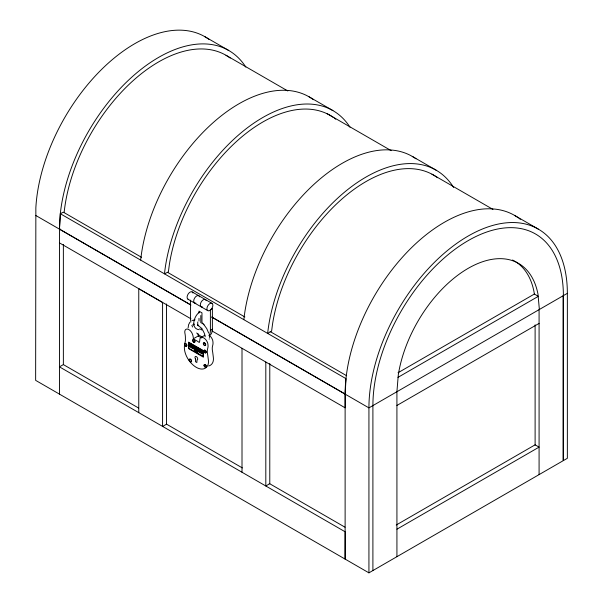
<?xml version="1.0" encoding="UTF-8"?>
<svg xmlns="http://www.w3.org/2000/svg" width="603" height="603" viewBox="0 0 603 603"><rect width="100%" height="100%" fill="white"/><g stroke="black" fill="none" stroke-linecap="round" stroke-linejoin="round"><path stroke-width="0.9" d="M563.112 295.779L563.112 460.745L368.93 572.85L35.645 380.365L35.856 207.786A140.22 80.96 -60 0 1 102.925 68.139A140.22 80.96 -60 0 1 209.347 39.625M194.158 346.574L194.256 347.524L194.256 346.514L193.857 347.298L193.382 346.009L193.819 347.094M188.106 327.911L188.573 324.761L189.9 322.198M245.836 67.099A140.22 80.96 -60 0 0 140.627 69.684A140.22 80.96 -60 0 0 60.308 213.711L59.456 229.148L59.456 394.106M141.509 257.293L63.36 212.181L60.308 213.711L59.456 229.11L190.518 304.779M197.746 321.994L197.731 324.618L198.266 325.71L197.739 325.107L198.56 325.771L198.168 325.62M193.111 324.919L194 324.195M199.435 312.294C193.962 315.738 190.179 328.665 199.163 329.72M138.69 408.08L63.368 364.596L59.456 366.858L345.18 531.816L345.12 559.102L345.12 394.136A140.303 81.006 -60 0 1 408.879 250.335A140.303 81.006 -60 0 1 518.203 217.743M193.344 338.788A10.862 6.271 60 0 0 192.523 334.311A5.796 3.347 60 0 0 187.571 329.087A5.796 3.347 60 0 0 184.827 332.811A20.932 12.083 60 0 1 185.4 338.517A14.57 8.412 60 0 1 184.82 343.28A21.829 12.603 60 0 0 184.518 349.732A15.301 8.834 60 0 0 188.686 360.029A17.894 10.334 60 0 0 207.281 366.315A13.01 7.515 60 0 0 208.321 359.667L207.703 354.865A13.341 7.703 60 0 1 207.703 348.406A10.922 6.309 60 0 0 207.703 343.115A6.053 3.497 60 0 0 205.359 339.188L204.726 338.6A6.053 3.497 60 0 0 201.003 337.544A4.07 2.352 60 0 0 199.894 339.301A13.65 7.884 60 0 0 199.766 340.68L199.518 342.089A0.776 0.445 60 0 1 198.945 342.278A24.467 14.125 60 0 0 193.872 339.346A0.799 0.46 60 0 1 193.344 338.788L198.304 335.924A10.862 6.271 60 0 0 198.093 333.745M210.394 330.323L212.384 329.178L212.384 308.555L210.394 309.701L210.394 330.323A14.027 8.103 60 0 1 209.068 335.283M203.279 356.358L188.95 348.376L189.199 342.647M200.701 337.68L204.952 335.223M188.95 342.79L203.279 350.78M242.338 467.92L166.549 424.165L162.576 426.457L162.576 302.495L138.765 288.747L138.765 412.716M345.12 394.136L346.032 378.669L60.308 213.711M398.048 372.744L534.356 294.053L538.328 296.337L397.957 377.38M372.903 570.559L372.903 405.593A134.695 77.764 -60 0 1 468.147 240.635A134.695 77.764 -60 0 1 563.383 295.621L563.383 460.586L567.355 458.295L567.355 293.329L368.93 407.884L368.93 572.85M396.932 405.465L539.082 323.404M396.216 525.025L535.11 444.833L539.082 447.125L396.932 529.193M191.995 320.502L195.078 319.831M190.646 345.331L190.344 344.403L190.518 345.278M199.216 351.466L199.405 352.363L199.314 351.474L198.847 351.79L199.359 352.273L199.314 351.557M199.608 350.094C199.661 348.406 200.324 351.986 199.465 350.011M191.091 346.778C190.224 347.539 192.04 348.104 191.189 346.868M193.073 347.916C192.334 348.406 193.729 349.295 193.126 347.961M190.149 346.491L190.465 346.823L190.149 346.424M204.907 36.715L228.718 50.464M309.083 96.827L332.894 110.575M412.256 156.396L436.067 170.144M514.487 215.354L538.298 229.102M225.952 55.25L287.819 90.97M326.894 113.53L391.204 150.66M431.906 174.154L492.96 209.407M167.559 272.337L244.886 316.982M270.121 331.552L346.642 375.729M192.161 291.912L212.007 303.369A4.206 2.427 -60 0 1 210.673 309.889A4.206 2.427 -60 0 1 207.025 307.786A4.206 2.427 -60 0 1 212.007 303.369M187.955 299.201L207.794 310.658M211.683 316.997L345.18 394.076L345.18 407.854L212.037 330.979M35.645 215.399L190.932 305.05M212.037 317.238L368.93 407.884A140.303 81.006 -60 0 1 468.147 236.052A140.303 81.006 -60 0 1 567.355 293.329M59.456 242.888L190.932 318.799M199.729 328.748L201.967 330.037L201.967 328.228M189.628 343.951L190.013 344.17L189.53 343.785L189.53 344.795M198.726 349.612L198.726 349.197L198.726 350.109L198.621 349.039L199.171 349.582L198.726 349.71M202.095 352.054C202.231 349.348 203.543 354.345 202.186 351.534M269.224 483.448L345.014 527.203M197.626 324.859L201.462 328.236M202.299 323.065L203.264 323.984M203.942 324.7L206.784 328.658L208.691 333.135M203.136 323.849L204.048 324.813M202.616 329.856L204.394 333.429L205.193 336.776M534.356 294.053L534.032 291.942A100.724 58.152 -60 0 0 515.196 261.476M209.384 336.444L209.467 337.522M539.368 309.49L537.997 294.234A100.724 58.152 -60 0 0 468.147 268.365A100.724 58.152 -60 0 0 398.289 374.893L396.917 391.731L396.932 556.682M539.082 309.656L539.082 474.621M535.11 324.859L535.11 445.142M269.782 363.496L269.782 483.704L265.81 485.995L265.81 362.034M242.007 348.285L242.007 472.247M203.03 350.923L203.03 356.501M201.967 323.705L201.967 312.851L198.99 311.133L198.99 312.942M200.807 315.512L200.807 322.748M198.99 318.369L198.99 321.082M198.108 349.65L197.618 349.469L197.618 348.459L198.108 348.738L197.724 348.624L197.724 349.423M197.49 351.3L197.709 350.117L197.799 351.474L196.774 350.856L197.173 350.637L196.804 350.109L197.4 351.248M191.603 345.888L191.113 345.715L191.113 344.705L191.219 345.67M190.556 300.121L190.556 318.866A14.027 8.103 60 0 0 190.895 322.025M166.549 303.957L166.549 424.165M63.368 244.388L63.368 364.596M64.182 212.06A134.695 77.764 -60 0 1 130.964 82.619A134.695 77.764 -60 0 1 230.218 58.046M518.927 218.263A140.303 81.006 -60 0 1 520.329 219.349M512.52 260.014A100.724 58.152 -60 0 1 514.54 261.084M201.771 336.7A14.027 8.103 60 0 1 196.676 332.984M192.606 327.022A14.027 8.103 60 0 1 191.882 325.364M212.384 329.178A14.027 8.103 60 0 1 209.475 335.6M188.573 299.389A4.206 2.427 -60 0 1 188.249 293.88A4.206 2.427 -60 0 1 192.937 293.005M195.9 303.143A4.206 2.427 -60 0 1 194.565 298.161A4.206 2.427 -60 0 1 199.548 296.827M202.518 306.957A4.206 2.427 -60 0 1 201.183 301.982A4.206 2.427 -60 0 1 206.166 300.648M140.665 260.074A140.22 80.96 -60 0 1 210.191 125.318A140.22 80.96 -60 0 1 313.515 99.736M350.004 127.21A140.22 80.96 -60 0 0 244.803 129.796A140.22 80.96 -60 0 0 164.476 273.822L168.395 271.855L169.368 264.483A134.695 77.764 -60 0 1 237.627 140.461A134.695 77.764 -60 0 1 333.7 117.653M334.386 118.158A134.695 77.764 -60 0 1 335.743 119.198M243.846 319.643A140.22 80.96 -60 0 1 312.851 185.37A140.22 80.96 -60 0 1 415.98 158.785M453.622 187.473A140.22 80.96 -60 0 0 348.436 189.003A140.22 80.96 -60 0 0 267.657 333.391L271.614 331.1L272.548 324.052A134.695 77.764 -60 0 1 341.306 199.578A134.695 77.764 -60 0 1 437.567 177.727M209.03 335.253A6.053 3.497 60 0 1 209.686 335.735L210.319 336.323A6.053 3.497 60 0 1 212.671 340.25A10.922 6.309 60 0 1 212.671 345.542A13.341 7.703 60 0 0 212.671 352.001L213.281 356.803A13.01 7.515 60 0 1 212.241 363.451A17.894 10.334 60 0 1 208.691 365.983M201.794 337.981A24.467 14.125 60 0 0 198.832 336.489A0.799 0.46 60 0 1 198.304 335.924M209.354 338.803A2.103 1.266 2.2 0 1 209.143 339.105M193.819 342.022A1.523 0.882 60 0 1 193.028 339.677A1.523 0.882 60 0 1 194.844 340.695A1.523 0.882 60 0 1 194.098 342.18M189.659 360.684A1.523 0.882 60 0 1 190.262 359.049A1.523 0.882 60 0 1 191.566 361.265A1.523 0.882 60 0 1 189.862 361.031M203.573 343.341A1.523 0.882 60 0 1 204.764 342.941A1.523 0.882 60 0 1 205.713 344.871A1.523 0.882 60 0 1 204.515 345.27M203.995 344.728A1.523 0.882 60 0 1 203.648 344.027M204.085 351.029A1.523 0.882 60 0 1 205.374 350.373A1.523 0.882 60 0 1 206.068 352.649A1.523 0.882 60 0 1 204.304 351.745M184.842 344.743A1.523 0.882 60 0 1 185.867 343.597A1.523 0.882 60 0 1 186.802 345.934A1.523 0.882 60 0 1 184.993 345.104M204.251 365.079A1.523 0.882 60 0 1 205.45 364.679A1.523 0.882 60 0 1 206.392 366.601A1.523 0.882 60 0 1 205.193 367.008M204.681 366.466A1.523 0.882 60 0 1 204.334 365.765M194.716 349.19C194.686 349.16 194.098 349.604 194.038 348.519C193.133 349.898 193.849 347.185 194.716 349.19M200.452 352.356L201.161 353.418L200.935 352.423L199.706 351.745L199.714 352.582L200.03 352.016L200.452 352.356M202.269 353.486C202.043 354.918 201.417 351.941 202.269 353.486M190.02 346.717C190.179 347.735 190.179 345.398 190.608 346.114L189.915 345.715L190.02 346.717M195.53 358.958L195.462 361.694L196.849 362.546L197 359.938A1.93 1.116 60 0 0 197.445 357.873A1.93 1.116 60 0 0 195.395 356.509A1.93 1.116 60 0 0 195.53 358.958M191.671 347.675C191.98 349.092 191.543 344.841 191.671 347.675M198.003 351.33C198.364 352.634 197.874 349.536 198.003 351.33M198.432 351.579C198.892 352.205 198.681 349.386 198.432 351.579M201.364 353.275C201.643 354.556 201.296 351.496 201.364 353.275M194.965 351.376L194.912 350.275L194.965 351.376M193.081 346.341C192.38 347.373 192.5 344.599 193.081 346.341M201.794 351.368C201.131 352.401 201.191 349.634 201.794 351.368M190.118 344.517C190.465 346.725 191.505 343.876 190.118 344.517M192.387 345.828C192.734 348.037 193.774 345.187 192.387 345.828M201.101 350.856C201.44 353.056 202.495 350.222 201.101 350.856M197.558 352.484C197.083 353.938 196.94 350.501 197.678 352.205A1.342 0.776 60 0 1 197.709 352.687L197.392 352.989L196.962 352.356A1.379 0.799 60 0 1 196.947 351.948L197.332 351.677L197.558 352.484M195.847 349.582L196.314 350.629A0.769 0.445 60 0 1 196.058 350.479L195.704 349.846A0.935 0.543 60 0 1 195.749 349.386L196.209 349.318A0.754 0.437 60 0 1 196.442 349.514L196.586 349.951L195.847 349.582M192.251 346.099C191.686 346.476 192.048 345.805 191.927 345.157A0.837 0.482 60 0 1 192.229 345.383L191.822 345.293L192.251 346.099M195.055 349.921L195.055 349.921M195.304 347.863C194.875 348.323 195.01 347.547 194.988 346.929A0.837 0.482 60 0 1 195.282 347.147L194.882 347.057L195.304 347.863M200.957 351.127C200.475 351.549 200.701 350.833 200.641 350.192A0.837 0.482 60 0 1 200.935 350.411L200.52 350.373L200.957 351.127M195.922 351.828C194.468 351.866 195.96 349.484 195.922 351.828M196.782 352.318C195.319 352.28 196.812 350.072 196.782 352.318M192.025 347.441C192.274 349.401 192.704 347.177 192.025 347.441M195.372 351.443L195.719 351.903L195.372 351.443M196.224 351.941L196.578 352.393L196.254 351.873M195.756 351.059L195.447 350.712L195.756 351.059M196.608 351.549L196.299 351.21L196.608 351.549M196.435 347.893L196.578 348.436L196.435 347.893M196.254 348.361C195.741 347.298 197.317 349.099 196.608 348.564L196.254 348.361M193.895 324.18L193.133 324.798L193.895 324.18M59.878 228.899L59.456 229.148L59.878 228.899M203.43 350.697L188.558 342.112L188.558 348.602L203.43 357.187L203.43 350.697M196.035 347.539L195.38 347.162L195.756 348.391L196.035 347.539M197.49 348.383L196.834 348.006L197.211 349.235L197.49 348.383M200.226 349.959L200.226 350.976L200.226 349.959M192.628 340.567A1.523 0.882 60 0 0 194.362 342.368A1.523 0.882 60 0 0 194.098 340.077A1.523 0.882 60 0 0 192.628 340.567M189.191 360.112A1.523 0.882 60 0 0 190.925 361.913A1.523 0.882 60 0 0 190.661 359.622A1.523 0.882 60 0 0 189.191 360.112M203.324 343.808A1.523 0.882 60 0 0 205.058 345.609A1.523 0.882 60 0 0 204.794 343.318A1.523 0.882 60 0 0 203.324 343.808M203.837 351.172A1.523 0.882 60 0 0 205.57 352.966A1.523 0.882 60 0 0 205.306 350.682A1.523 0.882 60 0 0 203.837 351.172M184.518 344.532A1.523 0.882 60 0 0 186.259 346.326A1.523 0.882 60 0 0 185.988 344.042A1.523 0.882 60 0 0 184.518 344.532M204.01 365.546A1.523 0.882 60 0 0 205.744 367.348A1.523 0.882 60 0 0 205.472 365.056A1.523 0.882 60 0 0 204.01 365.546"/></g></svg>
